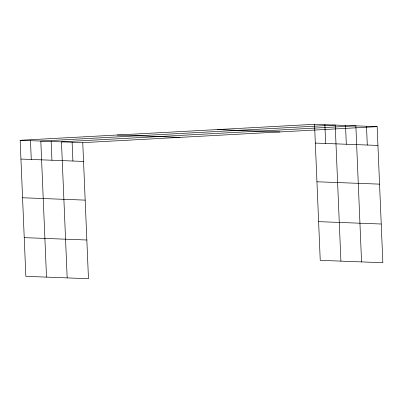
<?xml version="1.0" encoding="UTF-8"?>
<svg xmlns="http://www.w3.org/2000/svg" width="403" height="403" viewBox="0 0 403 403"><rect width="100%" height="100%" fill="white"/><g stroke="black" fill="none" stroke-linecap="round" stroke-linejoin="round"><path stroke-width="0.6" d="M20.15 140.289L82.761 142.647L88.464 278.7L25.852 276.342L20.15 140.289L314.536 124.3L377.148 126.658L382.85 262.711L320.239 260.353L314.536 124.3M82.761 142.647L377.148 126.658M217.388 129.575L279.999 131.937M117.298 135.01L179.909 137.373M315.327 143.075L377.933 145.438M20.936 159.064L83.547 161.427M316.949 181.778L379.555 184.136M22.558 197.767L85.169 200.125M318.617 221.65L381.228 224.013M24.23 237.639L86.841 240.002M366.503 126.26L367.289 145.035M361.562 261.91L355.859 125.857L61.473 141.846L67.175 277.899M345.532 125.469L346.318 144.244M340.903 261.129L335.2 125.076L40.809 141.065L46.511 277.118M324.868 124.688L325.654 143.463M72.117 142.249L72.903 161.024M51.141 141.458L51.927 160.233M30.482 140.677L31.268 159.452"/></g></svg>
